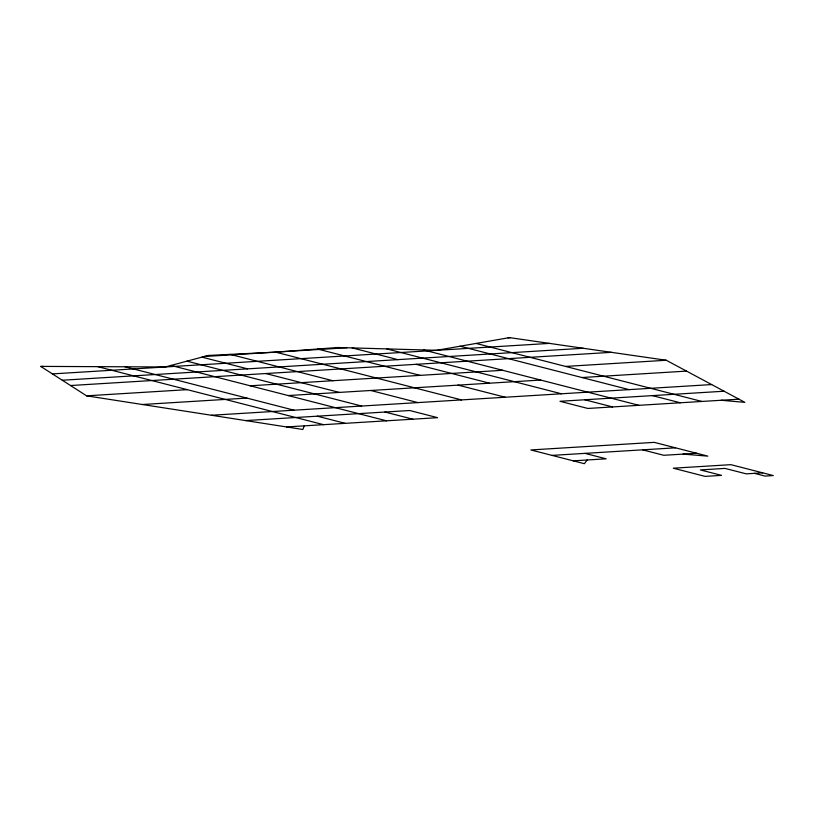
<?xml version="1.0" encoding="UTF-8"?>
<svg xmlns="http://www.w3.org/2000/svg" width="814" height="814" viewBox="0 0 814 814"><rect width="100%" height="100%" fill="white"/><g stroke="black" fill="none" stroke-linecap="round" stroke-linejoin="round"><path stroke-width="1.22" d="M304.283 425.854L302.849 429.487L86.579 395.828L40.7 366.392L165.252 366.972L208.17 355.464L275.6 352.136L337.952 347.507L436.609 350.315L509.472 337.617L666.259 360.256L744.881 402.36L721.153 400.264M587.159 459.991L584.401 463.705L530.84 449.949L654.293 442.368L707.854 456.135L683.058 454.11M40.934 366.534L43.142 366.402M204.273 356.512L346.917 347.761M508.048 337.871L510.256 337.729M52.401 373.901L549.46 343.396M62.261 380.23L583.17 348.26M70.523 385.531L611.385 352.33M86.579 395.828L187.261 389.652M250.183 385.795L502.665 370.299M565.588 366.432L666.259 360.256M142.318 404.507L246.886 398.087M288.187 395.553L540.659 380.057M581.959 377.523L686.528 371.103M211.437 415.262L711.65 384.564M245.625 420.584L409.737 410.51L437.606 417.674L286.497 426.943M724.084 391.219L559.971 401.292L587.83 408.455L738.939 399.175M552.045 455.392L675.498 447.822M573.249 460.846L606.176 458.821L584.971 453.378M696.703 453.266L663.786 455.291L642.582 449.837M762.698 472.842L746.235 473.85L725.03 468.406L700.335 469.922L721.55 475.366L705.087 476.383L673.28 468.203L730.891 464.672L773.3 475.569L765.068 476.078L754.466 473.351M476.088 343.437L701.882 401.455M460.124 346.225L629.08 389.631M652.38 395.614L680.25 402.777M423.453 349.939L638.959 405.311M386.731 348.891L561.436 393.783M584.737 399.766L612.606 406.929M352.197 347.914L397.832 359.635M416.066 364.316L489.54 383.201M317.541 349.023L420.075 375.366M458.079 385.124L505.199 397.232M275.6 352.136L461.548 399.908M230.24 354.375L332.773 380.718M370.767 390.486L417.887 402.594M201.974 357.132L247.598 368.854M265.842 373.545L339.306 392.419M186.945 361.151L361.65 406.044M384.961 412.037L412.83 419.19M170.971 365.435L386.477 420.807M125.061 366.788L294.017 410.195M317.318 416.188L345.187 423.341M97.761 366.656L323.555 424.674"/></g></svg>
